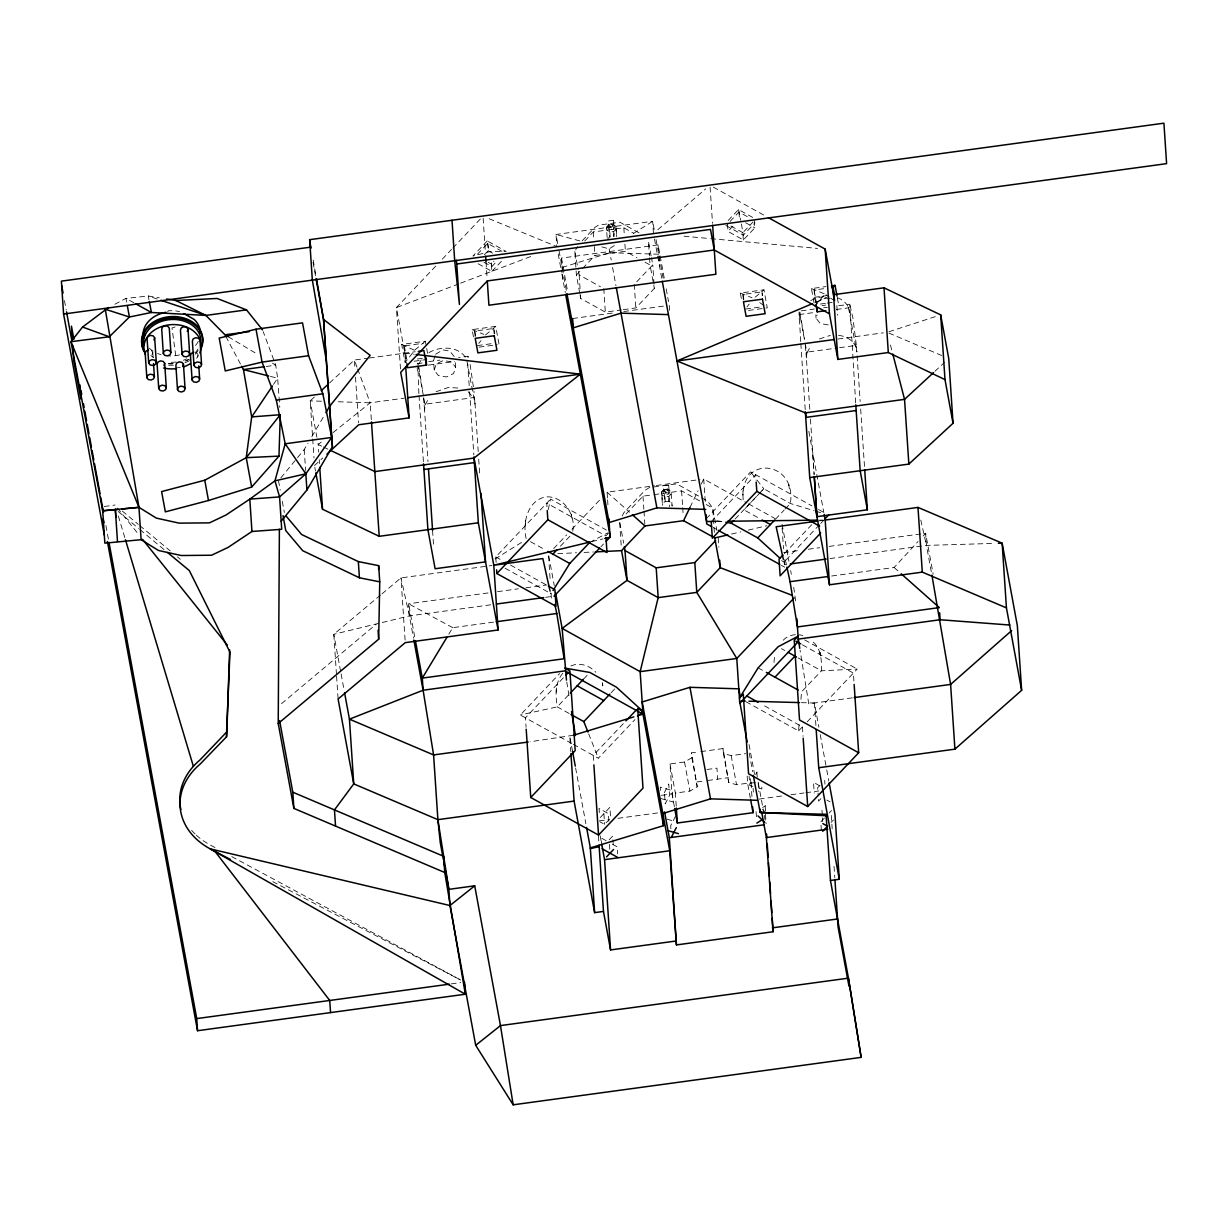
<?xml version="1.0" encoding="UTF-8"?>
<svg xmlns="http://www.w3.org/2000/svg" width="1228" height="1228" viewBox="0 0 1228 1228"><rect width="100%" height="100%" fill="white"/><g stroke="black" fill="none" stroke-linecap="round" stroke-linejoin="round"><path stroke-width="0.75" stroke-dasharray="5 3.75" d="M773.978 662.429L774.592 655.66M800.702 341.584L799.044 311.943M855.655 402.876L849.791 304.222L836.713 306.002M746.01 701.741L798.599 730.89L799.152 723.461M800.948 699.315L801.5 691.886L821.471 670.81L857.221 669.03L805.031 724.09M418.871 393.651L417.888 365.837L425.088 404.918L424.566 409.968L427.989 461.621M799.182 318.835L799.72 313.785L806.919 352.85L806.382 357.916L809.82 409.553M548.256 509.589L550.558 499.09L606.417 530.051M152.042 354.539L152.779 352.329L151.29 350.425M197.324 356.872L198.046 354.662L196.557 352.758M435.111 355.782L433.561 360.479L434.205 370.181L438.411 375.584L446.439 376.965L453.577 373.512L455.634 367.264L455.097 359.175M434.205 370.181L436.262 363.918L443.4 360.479L451.428 361.861L455.634 367.264M828.271 324.898L820.258 323.517L816.037 318.113L817.065 314.982M417.228 364.01L426.868 361.892M467.653 357.133L467.96 356.289L458.627 357.563M167.699 311.973L168.205 310.807L173.977 310.607L179.564 311.574M418.625 364.194L421.987 358.637M425.088 404.918L429.186 397.719M806.919 352.85L811.002 345.651M690.013 507.348L698.087 490.693M701.311 484.032L703.721 479.027L746.885 502.958M664.317 792.674L668.769 784.001L669.536 795.437L665.208 803.833L664.455 792.398M675.584 816.144L670.688 825.676L670.948 829.483M755.68 774.622L757.047 771.967M579.708 293.047L576.392 275.011L574.827 251.464L577.467 246.521M622.212 515.867L623.993 512.536L645.022 490.34L649.428 487.562L676.613 483.847L698.548 496.02M280.828 477.892L304.237 449.525L308.013 443.108M311.789 436.707L325.006 414.266M448.819 634.185L452.748 627.677L494.362 622.013M562.746 673.266C554.902 682.783 555.394 695.416 557.251 706.867L569.362 713.591M273.506 384.425L277.651 378.239L275.717 365.176L263.222 331.683M435.618 354.217L442.832 349.888L449.801 351.085L454.989 357.548M817.464 302.149L824.663 297.821L831.648 299.018L830.757 298.88M478.782 343.441L481.008 340.632M747.008 306.877L749.218 304.053M814.747 306.616L824.755 293.968L829.299 297.099M831.678 576.009L894.107 567.505L918.053 541.487M923.103 536.007L925.62 533.274L933.157 574.151M435.771 266.046L396.414 307.568L400.589 370.395M442.326 259.123L451.505 249.438M452.825 248.056L480.378 218.983M487.24 240.949L472.903 256.069L489.404 251.74L506.166 251.448L487.24 240.949L489.404 251.74M477.4 254.273L487.685 243.436L502.943 251.893M484.308 254.779L488.161 250.712L487.685 243.436M478.137 263.759L491.875 271.373L491.384 264.097L493.963 261.38M483.939 262.193L491.829 266.568L497.048 261.073M491.875 271.373L503.434 259.185M582.164 240.841L594.951 227.349L598.42 225.154L619.894 222.222L640.11 233.443M584.697 241.041L593.339 231.938L623.839 227.779L633.679 233.243M576.392 275.011L581.32 269.792M582.563 268.487L594.905 255.47L625.405 251.31L636.887 257.68M636.733 281.811L652.774 264.88L651.454 257.665M623.271 309.671L635.828 307.952L654.34 288.426L652.774 264.88M728.158 220.487L738.504 209.574L754.391 218.369M730.046 221.454L738.98 212.045L749.74 218.001M754.345 220.564L754.836 227.84L743.354 239.951L727.989 231.432L733.085 226.044M743.354 239.951L742.879 232.675L753.071 221.915M725.871 225.461L743.339 235.147L754.99 222.867M496.127 562.455L495.759 556.913L550.558 499.09M553.659 548.578L566.691 534.825M571.91 529.329L600.584 499.075M560.413 546.214L570.391 535.684M626.065 513.995L642.981 496.143L652.175 494.899M608.428 533.213L605.88 535.915L546.736 503.127L547.227 510.526M600.952 546.736L603.562 543.989M571.741 743.477L520.35 714.988L559.584 673.589M706.146 518.799L750.6 471.89L811.923 505.875M563.36 677.795L525.43 717.812L526.075 727.298M711.227 521.624L755.696 474.714L756.064 480.255M735.096 519.045L763.801 488.759L790.371 503.495L814.026 510.679M568.472 695.033L557.251 706.867L520.35 714.988M583.684 678.961L589.854 672.453M760.654 492.136L743.892 509.835L760.47 519.03M761.943 490.77L763.831 488.79L750.6 471.89M775.405 519.275L784.139 510.065M785.152 508.991L790.371 503.495C797.11 459.656 738.243 454.114 743.278 500.61M611.206 692.684L615.121 688.555M623.317 723.645L593.231 755.389L593.738 762.972M784.262 553.674L811.723 524.709M573.399 744.383L598.328 758.213L634.953 719.577M819.429 524.77L784.124 562.025L781.576 560.613M820.734 523.389L823.359 520.626M600.354 817.418L609.902 807.333L610.623 818.048L604.606 824.387L599.939 821.808M609.165 839.814L612.665 836.115L613.432 847.566M798.599 730.89L802.421 726.853L762.987 704.995M820.012 785.291L817.679 787.747L818.186 795.391M820.903 798.645L818.569 801.116L818.308 797.294M824.402 818.032L820.795 821.839L821.379 830.757M829.161 813.013L831.525 810.526M831.049 822.468L833.413 819.982M607.139 237.572L606.448 227.165C613.018 218.922 615.167 230.25 613.601 236.513M609.518 224.571L607.753 226.29L608.014 228.423L610.178 229.743L612.956 229.452L614.721 227.733L614.461 225.599M610.101 224.862L609.134 227.333L612.296 227.978L613.432 226.888L611.882 224.678M606.448 227.165L606.816 230.158L609.825 232L613.708 231.601L616.195 229.206L615.811 226.213L612.296 224.279M607.246 239.306L609.717 236.912L608.919 224.77L612.803 224.386M668.723 501.254L664.839 501.638L662.368 504.033L661.554 491.906C668.139 483.648 670.273 494.976 668.723 501.254L671.731 503.081L672.115 506.074L670.933 490.939L667.418 489.02M664.64 489.297L662.859 491.016L663.135 493.149L665.284 494.47L668.063 494.178L669.843 492.474L669.567 490.325M661.554 491.906L661.938 494.884L664.947 496.726L668.83 496.327L671.302 493.932L670.933 490.939M314.322 397.028L310.193 400.865L312.587 437.03M329.518 382.998L354.37 360.034L367.448 358.254M314.491 465.581L322.764 457.937M934.922 371.301L944.593 362.367M783.188 640.279C788.023 634.876 796.036 633.617 802.805 635.49M657.824 229.713L705.639 188.974M380.526 595.073L333.801 634.293L336.457 674.264M382 593.845L400.973 577.897L491.891 565.509M281.519 703.659L376.136 624.238M425.333 341.215L415.049 349.827L405.04 362.475L401.725 344.439L425.333 341.215L426.331 346.634M485.459 335.014L495.728 326.402L499.059 344.439M755.143 297.207L763.954 289.839L767.27 307.875L747.299 310.592M321.199 442.126L318.221 444.505L318.727 452.119M333.064 432.594L370.15 402.815L404.227 398.164M601.843 246.889L609.165 248.885L617.224 243.773M633.341 233.55L652.667 221.286L654.355 230.434M762.603 807.548L765.489 805.721M495.068 558.986L521.67 542.362M674.356 806.642L672.008 793.902L670.012 763.969L684.518 761.989L691.871 757.722L691.548 752.871L698.962 751.858M676.244 806.167L675.369 793.073L689.875 791.093L697.228 786.826L691.548 752.871M589.732 542.392L608.044 532.752M114.833 304.237L125.977 298.404L148.235 296.009L159.287 297.805M428.879 352.651C440.622 345.759 459.472 345.897 466.609 359.205L475.052 404.089M436.078 391.717L448.512 387.434L461.283 388.278M810.695 300.584L816.651 297.851L826.413 296.178M819.383 338.974L830.328 335.382M815.96 302.134L826.521 297.667M458.796 283.852L396.414 307.568L407.159 365.883M460.577 283.177L531.877 256.084M888.949 331.729L937.133 316.056M562.102 267.412L609.871 252.738M573.445 735.25L530.066 741.773M570.866 665.975C579.585 662.03 589.655 665.499 595.856 672.299M490.739 604.805L409.415 615.903L333.801 634.293L340.755 672.023M591.865 541.579L602.963 538.892M731.489 534.042L740.791 531.862M748.236 530.112L766.855 525.753M562.915 279.539L561.488 258.095L658.116 244.909L659.804 254.073M473.455 336.84L472.12 329.626L495.728 326.402M741.344 298.465L740.346 293.047L763.954 289.839M580.046 294.858L580.706 298.465L605.327 312.112L621.475 309.916M475.098 336.518L474.729 331.053L493.763 328.459L494.777 333.909M743.308 299.939L742.94 294.49L761.989 291.896L762.665 295.518M572.616 318.512L614.307 312.833M623.778 311.544L665.453 305.849M814.087 303.009L811.432 288.58L825.953 286.6M405.44 362.674L404.334 345.882L423.368 343.272M815.515 302.748L814.041 290.008L826.152 288.35M266.23 366.466L275.717 365.176L272.447 363.212M369.321 357.993L415.202 351.745M814.517 297.283L826.628 295.641M477.416 345.605L492.981 343.472M745.626 309.026L761.206 306.908M479.074 347.171L497.233 344.684M417.397 359.006L422.585 358.3M825.37 303.377L816.712 304.559L814.041 290.008M827.104 303.132L832.292 302.426M414.128 361.232L426.837 359.512M822.008 305.618L825.646 305.127M428.741 361.631L439.946 360.111M801.224 310.837L814.302 309.057M823.635 307.783L827.365 307.276M428.372 365.115L454.514 361.554M798.983 314.583L815.791 312.296M836.345 309.487L849.423 307.706M837.926 339.02L883.377 332.834M424.566 409.968L424.105 404.334L474.53 397.458L473.87 390.872M806.382 357.916L805.936 352.267L837.68 347.938M839.553 347.678L856.361 345.39L852.923 318.083L849.791 304.222M474.852 403.122L474.53 397.458M856.668 351.054L856.361 345.39M104.227 506.504L115.048 505.03M607.476 497.893L607.092 492.213L654.463 485.751M656.366 485.49L699.945 479.549M654.017 494.654L681.586 490.878L699.638 500.886M819.629 520.81L823.42 520.304M488.053 592.94L408.602 603.762L409.415 615.903L413.514 638.207M497.509 591.65L518.308 588.811M525.876 587.767L546.69 584.942M783.756 552.615L800.779 550.282M808.346 549.254L819.69 547.703M829.146 546.414L925.62 533.274L926.434 545.401L931.561 573.276M545.6 597.33L551.28 596.562L550.466 592.94M783.756 561.135L784.569 564.742L788.345 564.235M829.959 558.556L926.434 545.401L994.573 543.39M852.247 697.842L808.745 703.782L800.057 650.165M700.82 751.613L723.077 748.573L728.757 782.528L736.539 784.723L751.045 782.758L750.032 777.293M723.077 748.573L723.399 753.424L731.182 755.634L745.672 753.654M706.929 769.495L716.952 768.129L717.674 779.135M696.905 781.975L704.074 780.993M707.666 780.501L728.434 777.677M661.524 795.33L672.008 793.902M750.339 798.139L747.668 783.587L758.152 782.159L763.923 813.489M599.325 820.872L608.643 819.613M617.945 818.339L658.914 812.752M759.272 799.075L783.479 795.759M790.924 794.746L803.972 792.981M805.829 792.72L818.861 790.939M451.244 983.904L460.73 982.6M667.909 489.112L664.041 489.511L664.839 501.638M557.819 553.644L576.561 552.769M584.052 552.416L593.431 551.986M716.124 521.393L723.768 521.301M819.444 520.135L823.267 520.089M801.331 702.646L814.425 702.999L818.876 727.176M609.886 252.722L658.73 254.227L658.116 244.909M321.429 401.234L310.193 400.865L316.885 437.229M338.299 401.771L370.15 402.815L371.347 420.007M683.996 236.206L708.786 238.478M710.705 238.646L817.526 248.409M404.81 353.157L414.25 354.278M177.369 367.203L180.209 367.694M838.463 335.413C847.381 336.042 856.576 342.428 856.883 352.022L856.822 351.039M716.876 520.672L724.029 521.931M270.452 376.413L277.651 378.239L279.769 407.42M579.846 240.934L556.038 234.456L556.837 246.598L486.518 217.663M752.795 786.38L749.755 785.521L749.111 775.989M758.858 788.115L761.897 788.975L761.652 785.168M660.971 798.538L673.128 801.991L672.361 790.556L660.219 787.102L660.464 790.909M666.973 819.153L673.128 820.918M815.852 511.232L823.128 513.442M157.245 299.033L148.235 296.009L148.941 299.663M811.432 288.58L824.755 293.968M740.346 293.047L752.012 297.759M472.12 329.626L483.786 334.338M401.725 344.439L418.073 351.929M888.918 333.064L941.707 355.537M837.266 297.729C844.004 299.786 849.377 305.741 849.684 312.94M321.659 446.148L318.221 444.505L317.223 439.056M323.378 446.977L328.536 449.433M272.8 881.658L460.669 980.051M214.961 847.535L209.911 844.803A73.711 56.872 -3.8 0 1 196.342 835.209M231.785 856.607L461.16 980.266M452.748 627.677L408.602 603.762L415.11 639.067M713.314 187.117L766.732 216.727M745.611 222.728L754.836 227.84M742.879 232.675L727.498 224.156L727.989 231.432M645.099 262.239L650.026 264.956L654.34 288.426M578.48 271.311L579.155 274.918L600.492 286.753M488.161 250.712L492.735 253.26M488.33 262.393L491.384 264.097M818.539 509.528L823.497 512.291M748.543 503.864L775.098 518.584M706.192 504.524L712.762 508.162L716.86 530.435M713.345 527.61L716.676 529.452M781.407 565.341L784.723 567.167M804.647 639.895L857.221 669.03M802.452 644.838L853.383 673.067L854.013 682.553M781.422 648.614L784.769 650.472M798.108 657.87L821.471 670.81C821.701 659.958 821.21 647.386 811.278 640.571M133.929 302.794L125.977 298.404L126.668 302.119M530.496 541.671L544.925 549.668M758.121 667.848L764.783 671.547M495.759 556.913L502.344 560.551M510.556 565.11L546.69 585.142M505.076 568.226L551.08 593.723M819.797 785.843L813.519 782.359L814.225 793.058M826.874 800.073L830.082 801.853M606.141 840.704L601.336 838.033L601.92 846.952M612.48 844.219L617.177 846.829L617.653 853.967M701.587 497.724L707.65 501.131L712.762 508.162L714.358 532.369M228.239 336.748L257.711 354.385M830.803 298.158L835.332 301.29M759.718 302.625L764.246 305.772M468.129 391.732L473.808 398.271M122.309 511.063L138.273 524.341M139.716 525.538L170.201 550.865M177.446 556.898L180.347 559.308M118.21 511.493L138.518 528.362M139.977 529.575L164.629 550.067M894.107 567.505L899.756 572.509M607.092 492.213L629.534 512.199M762.665 809.651L765.351 812.245M117.427 508.008L137.736 533.351M467.96 356.289L468.497 357.287M417.535 363.166L418.073 364.163M225.845 336.441L240.795 364.609M588.657 733.807L598.328 758.213M356.995 367.157L354.37 360.034L354.999 369.551M357.655 368.953L370.15 402.815M118.333 516.006L124.903 537.925M799.904 312.112L804.432 338.636M890.453 344.991L892.326 352.252M920.8 520.073L926.434 545.401M409.415 615.903L400.973 577.897L405.271 642.628M785.337 559.876L786.519 565.325M467.853 365.008L467.653 364.041L469.51 389.89M738.504 209.574L740.791 220.334M418.809 366.957L422.601 390.688M848.425 307.138L855.624 346.204M837.358 297.974L838.356 303.393M808.838 431.366L823.804 512.552M742.94 294.49L743.953 299.939M782.082 524.126L788.929 561.288M790.648 570.59L791.323 574.305M793.718 587.306L795.821 602.288M820.243 734.605L826.413 768.068M826.751 769.925L828.808 781.085M764.261 815.331L765.627 822.699M660.142 255.9L664.532 279.708M666.205 288.856L668.569 301.674M656.044 239.583L658.73 254.227M659.083 256.115L663.458 279.877M749.08 744.582L754.56 774.331M654.478 238.907L661.938 279.355M749.218 753.056L752.641 771.644M651.116 255.854L648.461 241.425L649.412 255.915M731.182 755.634L736.539 784.723M723.399 753.424L728.757 782.528M609.165 248.885L611.237 260.06M612.572 267.382L615.949 285.694M691.871 757.722L697.228 786.826M684.518 761.989L689.875 791.093M670.012 763.969L675.369 793.073M574.827 251.464L578.158 269.515M619.894 522.729L623.655 543.144M561.488 258.095L567.551 291.051M557.712 243.62L556.038 234.456L652.667 221.286L653.465 233.427M559.062 250.942L566.599 291.803M558.187 253.92L561.564 272.217M561.902 274.059L565.294 292.525M548.793 555.946L554.273 585.664M600.17 835.808L601.52 843.129M572.524 751.229L569.777 736.355L570.79 751.582M575.61 767.961L585.879 823.727M474.729 331.053L475.727 336.518M426.669 348.43L427.666 353.848M404.334 345.882L407.005 360.418M313.017 262.27L315.734 277.021M314.813 467.407L315.489 471.045M341.108 673.896L343.886 688.985M278.495 480.731L280.214 490.079M282.286 501.3L284.359 512.521M64.455 300.599L66.189 309.978M105.9 525.553L108.678 540.627M313.201 260.075L316.118 276.76M741.436 224.033L743.339 235.147M470.124 364.47L473.455 387.342M491.231 262.853L491.829 266.568M566.768 681.97L569.47 698.609M602.334 683.075L602.764 685.777L602.441 682.968M175.742 355.613L171.981 327.907A7.291 5.633 -3.8 0 0 175.45 326.679M602.411 682.753L602.764 685.777M805.261 345.682L805.936 352.267M423.445 397.749L424.105 404.334M857.129 355.828L860.168 401.449M860.675 409.047L864.589 467.975M836.836 305.48L837.481 315.197M815.822 314.875L816.037 318.113M810.449 419.116L814.133 474.591L812.583 451.704M800.825 343.487L805.23 409.83M831.295 815.423L832.185 828.793M834.042 866.308L834.794 877.59M824.694 780.348L824.94 784.17M821.962 810.25L822.346 815.975M822.468 817.894L822.729 821.716M814.425 702.999L815.945 725.84M802.421 726.853L803.051 736.339M782.113 527.963L783.51 548.824M784.216 559.538L784.569 564.742M761.989 291.896L762.235 295.534M738.98 212.045L739.456 219.321M765.182 805.921L765.689 813.55M765.474 814.149L766.103 823.681M758.152 782.159L758.766 791.553M756.893 772.243L757.4 779.872M756.08 811.662L756.586 819.291M753.086 788.269L753.347 792.075M751.045 782.758L752.027 797.724M710.106 187.163L712.516 223.343M747.161 776.111L747.668 783.587M718.226 537.849L718.841 547.166M703.721 479.027L705.24 501.791M669.245 305.342L669.613 310.93M681.586 490.893L682.584 505.782M682.707 507.64L683.198 515.1M658.853 255.961L659.543 266.369M668.83 496.327L669.521 506.734M649.535 257.726L650.026 264.956M664.947 496.726L665.53 505.399M661.938 494.884L662.629 505.291M634.262 284.405L635.828 307.952M642.981 496.158L643.856 509.19M643.979 511.048L644.838 524.08M623.839 227.779L624.315 235.024M624.914 244.08L625.405 251.31M616.195 229.206L616.656 236.144M615.811 226.213L616.502 236.62M613.708 231.601L614.061 236.804M609.825 232L610.178 237.188M619.679 522.729L621.414 548.809M603.777 288.565L605.327 312.112M593.339 231.938L593.815 239.184M594.291 246.429L594.905 255.47M607.599 499.796L608.106 507.379M579.155 274.918L580.353 293.031M580.476 294.843L580.706 298.465M608.888 821.24L608.382 813.611L599.049 808.438L599.433 814.164M609.456 844.265L609.809 849.607M603.9 813.688L604.606 824.387M598.45 835.976L598.942 843.39M572.755 531.217C576.132 514.624 563.268 495.344 545.462 496.926C527.303 500.671 522.13 523.696 526.382 539.399M548.578 555.977L550.221 580.629M551.05 593.093L551.433 598.988M493.763 328.459L494.132 333.924M483.126 218.123L485.398 252.385M486.027 261.902L487.04 277.129M474.99 403.091L478.214 451.612M478.72 459.211L479.856 476.326M469.633 391.793L473.839 454.943M432.563 530.481L433.591 545.785M419.009 395.539L423.414 461.897M355.506 377.165L358.545 422.862M336.579 676.183L338.099 699.024M319.234 459.732L319.495 463.555M312.71 438.933L313.984 457.967M304.237 449.525L305.618 470.462M152.779 352.329L153.147 357.931M417.228 368.062L417.366 370.902M195.052 833.981A73.711 56.872 -3.8 0 1 191.445 830.128M198.414 355.644A28.689 22.135 -3.8 0 1 196.557 358.223M198.307 341.353A28.689 22.135 -3.8 0 1 194.623 346.496M179.411 354.923A28.689 22.135 -3.8 0 1 168.267 355.874M161.022 354.631A28.689 22.135 -3.8 0 1 157.629 353.464M153.04 351.101A28.689 22.135 -3.8 0 1 149.156 348.061M197.969 349.059A28.689 22.135 -3.8 0 1 195.052 352.85M186.717 358.837A28.689 22.135 -3.8 0 1 183.371 360.234M176.157 361.984A28.689 22.135 -3.8 0 1 168.681 362.245M153.469 357.455A28.689 22.135 -3.8 0 1 150.783 355.491M198.061 350.517A28.689 22.135 -3.8 0 1 195.145 354.309M188.406 359.466A28.689 22.135 -3.8 0 1 185.152 361.032M172.519 363.749A28.689 22.135 -3.8 0 1 168.773 363.703M189.388 359.205A30.593 23.608 -3.8 0 1 185.919 360.878M173.24 363.734A30.593 23.608 -3.8 0 1 168.451 363.718M189.48 360.664A30.593 23.608 -3.8 0 1 184.215 363.027M173.348 365.192A30.593 23.608 -3.8 0 1 168.543 365.161M525.492 520.503L525.415 524.648L525.492 520.503M556.345 687.972L556.269 692.116L556.345 687.972M742.986 490.939L742.909 495.084L742.986 490.939M665.223 489.588L664.087 490.693L665.637 492.904L668.539 491.614L668.37 490.248L665.223 489.588M613.586 220.395L608.044 220.963L608.428 226.704L613.969 226.136L613.586 220.395M668.692 485.121L663.166 485.689L663.55 491.446L669.076 490.878L668.692 485.121M789.051 485.72L788.76 484.692L789.389 488.744L789.051 485.72M571.557 515.284L571.266 514.256L571.895 518.308L571.557 515.284M820.12 653.081L819.843 652.037L820.473 656.09L820.12 653.081"/><path stroke-width="1.5" d="M107.404 541.471L197.539 1030.722L465.335 994.22L444.736 872.494L293.876 808.392L278.234 723.522L279.385 529.283M378.592 569.485L378.669 565.663L358.346 561.595L301.643 534.533L285.909 515.837M278.234 723.522L378.669 639.205L379.744 581.857L378.669 565.663M251.648 487.055L278.971 456.125L280.291 414.711L251.694 416.906L246.229 457.676L251.648 487.055L208.484 500.502L165.35 511.861L161.605 491.584L204.754 480.225L246.229 457.676L280.291 414.711M464.522 982.093L465.335 994.22L210.172 848.855A73.711 56.872 -3.8 0 1 200.256 764L226.704 736.585L229.621 649.98M226.412 736.631L229.974 652.145L189.327 570.59L167.53 552.477M153.945 340.002L154.667 337.792L153.178 335.873L150.353 335.397L147.836 336.61L147.099 338.821L148.711 363.089L150.2 364.992L153.04 365.483L155.557 364.271L156.278 362.06L154.667 337.792M148.711 363.089L149.448 360.878L151.965 359.666L154.789 360.157L156.278 362.06M146.823 377.641L147.544 375.43L150.062 374.218L152.901 374.693L154.39 376.612L153.653 378.823L151.136 380.035L148.312 379.544L146.823 377.641L145.211 353.372L145.932 351.162L148.45 349.934M163.324 353.48L164.045 351.285L166.563 350.057L169.403 350.548L170.892 352.451L170.155 354.662L167.637 355.874L164.813 355.399L163.324 353.48L161.712 329.211L162.434 327.001L164.951 325.788L167.791 326.28L169.28 328.183L170.892 352.451M163.969 365.514L164.69 363.304L163.201 361.4L160.377 360.909L157.859 362.122L157.123 364.332L158.734 388.601L160.223 390.519L163.063 390.995L165.58 389.783L166.302 387.572L164.69 363.304M158.734 388.601L159.471 386.39L161.989 385.178L164.828 385.669L166.302 387.572M187.301 331.36L188.022 329.15L186.533 327.231L183.709 326.755L181.191 327.968L180.455 330.178L182.066 354.447L183.555 356.35L186.395 356.841L188.912 355.629L189.634 353.418L188.022 329.15M182.066 354.447L182.803 352.236L185.321 351.024L188.145 351.515L189.634 353.418M182.726 366.466L183.448 364.271L181.959 362.352L179.135 361.876L176.617 363.089L175.88 365.299L177.492 389.568L178.981 391.471L181.821 391.962L184.338 390.75L185.06 388.539L183.448 364.271M177.492 389.568L178.229 387.357L180.746 386.145L183.571 386.636L185.06 388.539M193.993 365.422L194.73 363.212L197.248 361.984L200.072 362.475L201.561 364.378L200.824 366.589L198.307 367.817L195.482 367.325L193.993 365.422L192.382 341.138L193.103 338.928L195.636 337.715L198.46 338.207L199.949 340.11L201.561 364.378M192.09 379.959L192.827 377.748L195.344 376.536L198.184 377.027L199.657 378.93L198.936 381.14L196.419 382.353L193.579 381.877L192.09 379.959L190.478 355.69L191.215 353.48L193.732 352.267M595.304 551.894L621.537 550.666L644.961 525.952L683.566 520.687L690.013 507.348M671.455 837.112L676.336 827.595M325.942 412.669L329.718 406.253L370.165 355.368L323.547 319.433L316.072 278.863M281.181 521.194L306.923 489.987L332.404 446.716L323.547 319.433L316.44 278.618M446.854 637.439L422.294 678.102L423.107 690.228L433.591 754.928L437.889 819.659L440.269 842.669L443.369 859.477M553.045 590.545L569.746 563.468L589.732 542.392M272.462 385.976L251.694 416.906L243.436 369.567L241.67 366.251M308.596 355.736L262.071 362.091L225.261 370.948L219.198 338.068L256.023 329.211L302.533 322.857L308.596 355.736L322.841 393.789L331.698 437.444L305.849 473.808L279.57 496.91L249.806 499.121L225.983 515.023L209.451 522.867L179.15 523.143L156.34 518.109L138.964 507.333L70.978 341.706L82.568 327.047L108.463 307.568M416.139 354.508L580.337 374.156L474.039 458.059L493.794 565.248L498.092 629.979L405.271 642.628L338.099 699.024L353.741 783.894L437.889 819.659L448.865 889.348L449.939 905.527L475.696 1045.304L513.166 1104.816L861.135 1057.369L848.441 978.148L830.45 880.476L839.277 879.263L818.723 767.73L954.908 749.157L1021.635 690.336L1006.438 607.891L922.289 572.125L829.483 584.789L809.728 477.6L908.858 464.092L953.035 423.261L944.992 379.606L888.305 352.543L837.864 359.42L829.453 313.831L714.282 249.99L487.301 280.936L400.712 372.299L409.108 417.888L358.668 424.765L326.909 454.099M548.348 586.048L554.918 589.686L556.023 606.31L496.864 573.537L547.841 519.751L547.227 510.526M552.922 554.104L556.668 550.159M554.043 596.24L599.648 548.118M606.171 541.241L610.086 537.112L608.858 518.753M565.985 675.032L568.595 672.269M756.187 482.097L756.801 491.338L712.332 538.248L711.227 521.624M725.825 522.238L731.182 523.174L733.791 520.426M570.299 693.099L583.331 679.33M624.346 546.844L625.021 550.558L656.197 567.843L694.802 562.577L715.617 540.596M731.182 523.174L757.753 537.91L774.714 520.012M587.966 732.057L583.822 721.588L609.902 694.066M642.797 711.288L637.7 708.479L642.996 788.161L598.543 835.086L530.742 797.494L575.195 750.584L569.899 670.887L564.803 668.078L589.854 672.453L616.425 687.173L642.797 711.288L638.867 715.433M625.927 720.897L636.396 709.861M782.957 555.056L779.028 559.201L780.133 575.825L820.672 533.044M824.663 519.244L828.593 515.1M794.132 597.975L736.785 658.469L640.156 671.655L562.148 628.414L555.639 593.109M774.96 677.181L794.915 656.136M606.54 856.883L613.555 849.484M858.679 752.764L799.52 719.976L794.24 640.279L798.062 636.242L778.091 646.772L758.121 667.848L739.44 698.103L743.278 694.066L748.558 773.747L807.702 806.535L858.679 752.764L854.151 684.456M822.699 831.279L827.519 826.198L822.852 823.62M117.965 509.328L102.707 510.802L70.978 341.706L109.323 336.779L129.416 317.008L151.412 312.48L205.89 315.412L246.49 309.87L262.562 329.918M321.229 390.657L328.137 384.272M933.556 372.575L904.545 399.361L805.43 412.884L676.966 360.971L812.445 303.638M1011.657 630.609L950.61 684.426L854.151 697.581M832.108 287.812L835.04 285.356L837.035 296.178M513.166 1104.816L500.471 1025.595L474.714 885.818L449.939 905.527L210.172 848.855L230.48 859.493M475.696 1045.304L500.471 1025.595L848.441 978.148L861.135 1057.369M256.023 329.211L262.071 362.091L276.331 400.128L285.188 443.784L274.965 480.854L279.57 496.91L281.719 529.283L251.955 531.478L228.132 547.381L211.6 555.225L181.299 555.516L158.489 550.482L141.113 539.691L104.856 543.16L102.431 506.75L100.711 497.386M756.847 823.113L762.066 819.797M599.064 845.248L603.47 911.422L594.628 912.634L590.33 847.903L663.534 825.676L642.981 714.128L564.972 670.887L423.107 690.228L349.443 719.163L353.741 783.894L334.461 809.912L335.536 826.106M705.747 509.374L656.888 507.87L609.119 522.545L566.937 293.676M739.839 694.388L738.811 688.816L689.952 687.312L642.167 701.986L669.736 850.758L676.444 944.931L773.072 931.745L772.197 918.344M662.721 813.535L710.505 798.86L757.476 800.303M573.445 735.25L633.832 716.906M637.486 715.801L642.981 714.128L640.156 671.655L658.177 597.637L656.197 567.843M590.008 542.024L493.794 565.248L542.837 558.556L550.067 591.129M604.821 538.447L610.362 537.112L565.647 294.382M683.566 520.687L714.742 537.956L727.759 534.901M590.376 848.563L599.157 846.691M310.147 247.212L61.4 281.135L63.58 314.046L104.319 535.07M63.58 314.046L1166.6 163.646L1163.914 123.184L309.656 239.675L312.342 280.122L326.234 359.881L332.42 446.716M452.011 220.257L454.698 260.704L459.441 304.467L456.755 264.005L710.49 229.406L714.282 249.99M831.402 285.848L835.04 285.356M264.327 366.727L243.436 369.567L268.656 375.968M418.656 351.269L423.86 350.563L426.53 365.1L407.496 367.709L407.251 364.056M833.551 294.689L884.006 287.812L940.694 314.89L948.737 358.53L953.035 423.261M815.852 304.559L817.203 311.835L825.845 310.653M276.331 400.128L322.841 393.789M408.018 397.642L580.337 374.156M676.966 360.971L834.15 339.542M331.698 437.444L285.188 443.784L305.849 473.808L274.965 480.854L249.806 499.121L251.955 531.478M474.039 458.059L374.924 471.583L330.255 450.246M102.707 510.802L138.964 507.333L141.113 539.691M423.906 469.48L474.346 462.603M805.737 417.413L856.162 410.536M315.826 472.857L322.534 509.236L379.222 536.314L478.337 522.79L473.962 456.862M864.712 469.879L867.367 509.804L816.927 516.681L814.271 476.51L816.896 516.435M817.741 521.071L776.127 526.751L783.357 559.323M829.483 584.789L825.185 520.058L917.991 507.41L1002.14 543.16L1017.337 625.605L1021.635 690.336M496.419 604.038L543.712 597.591M790.233 563.974L826.168 559.078M496.25 621.752L556.775 613.493L564.159 658.745L422.294 678.102L415.448 640.924M786.918 567.152L790.065 581.688L827.902 576.531M1009.8 625.037L940.126 619.741L798.261 639.082L799.75 648.323M226.136 732.579L199.995 759.948A73.711 56.872 -3.8 0 0 180.884 809.544M528.163 742.034L433.591 754.928L349.443 719.163L344.577 692.761M437.889 819.659L574.09 801.086L570.928 753.485M674.679 808.454L677.365 823.006L753.025 812.69L752.657 807.072M676.444 944.931L669.321 837.726L764.062 824.802M675.738 941.047L610.562 949.935L604.56 859.646L669.736 850.758M773.072 931.745L766.364 837.573L827.825 829.192M474.714 885.818L448.865 889.348L444.045 863.207M772.366 927.861L837.542 918.974M197.539 1030.722L196.741 1018.595L449.341 984.165M166.655 299.003L175.865 300.507L205.89 315.412L224.97 334.783L249.407 331.621M121.787 508.975L138.964 507.333L105.27 309.226L129.416 317.008L127.359 305.833M175.865 300.507L217.11 298.465L246.49 309.87M246.229 457.676L278.971 456.125M998.364 543.267L1002.14 543.16L1006.438 607.891M716.124 521.393L706.545 521.501L662.276 281.212M727.59 521.255L817.526 520.15M741.482 701.004L745.227 701.111M748.957 701.203L799.459 702.585M667.986 314.598L621.015 313.155L573.23 327.845L572.616 318.512M826.152 815.745L760.163 812.491L753.317 775.359M283.008 515.622L285.771 530.573L302.733 550.712L359.42 577.789L379.744 581.857M667.725 830.604L678.455 833.643M160.853 300.246L205.89 315.412M82.568 327.047L109.323 336.779M791.937 595.258L720.207 567.658L714.742 537.956M184.047 313.631L194.285 319.526A28.689 22.135 -3.8 0 1 200.379 332.803M279.585 720.529L292.801 792.198L443.661 856.315L444.736 872.494M768.406 217.648L825.155 249.1L834.564 300.154M756.801 491.338L819.644 526.167M762.127 519.951L770.416 524.54M711.687 526.689L706.714 523.926L706.085 514.578M718.334 530.373L779.749 564.419M795.882 641.2L800.81 643.933M788.1 652.314L796.45 656.949M547.841 519.751L606.985 552.539L606.003 537.757M135.51 303.684L151.412 312.48L149.294 301.505M548.056 551.449L569.746 563.468M766.333 672.391L798.185 690.059M746.563 695.877L758.06 702.262M577.191 685.823L603.731 700.528M570.974 714.466L583.822 721.588M602.042 848.748L617.899 857.528M224.97 334.783L228.239 336.748M901.168 573.768L939.313 607.599L797.448 626.94L790.065 581.688M632.343 514.701L644.961 525.952M757.753 537.91L779.964 558.218M758.029 815.929L764.768 822.392M142.509 539.307L227.318 645.114M214.562 850.85L329.733 1000.467L330.547 1012.609M125.456 539.752L193.379 766.349M892.802 354.063L904.545 399.361L908.858 464.092M554.81 604.406L556.775 613.493M931.899 575.134L950.61 684.426L954.908 749.157M834.411 294.689L833.075 287.413L837.864 359.42M867.367 509.804L860.168 470.723L855.778 404.795M805.43 412.884L806.121 416.584M824.141 514.425L825.185 520.058M829.146 782.942L834.979 814.548L839.277 879.263M848.978 986.222L838.079 927.063L834.917 879.478M761.636 811.908L766.364 837.573M739.609 700.958L747.161 741.896M750.676 799.95L753.025 812.69M616.287 287.521L656.888 507.87M689.952 687.312L710.505 798.86M621.537 550.666L627.001 580.368L658.177 597.637L696.783 592.372L720.207 567.658L719.715 560.198M664.578 811.923L669.321 837.726M601.858 844.971L604.56 859.646M603.47 911.422L610.562 949.935M572.524 751.229L575.272 766.103M586.57 827.457L590.33 847.903M574.09 801.086L594.628 912.634M478.337 522.79L498.092 629.979M413.867 640.064L423.107 690.228M204.754 480.225L208.484 500.502M73.864 339.266L71.454 326.157L72.391 340.294M61.692 285.602L63.073 293.108M66.527 311.851L71.715 339.972M81.033 390.581L81.723 394.326M83.443 403.69L84.133 407.45M84.824 411.196L86.559 420.559M87.249 424.305L88.969 433.668M89.659 437.429L91.379 446.792M92.069 450.538L93.804 459.901M94.495 463.647L100.021 493.625M102.784 508.638L103.474 512.398M109.016 542.469L196.741 1018.595M103.244 518.891L103.935 522.652M566.461 680.128L562.148 628.414L627.001 580.368L625.021 550.558M571.557 711.549L575.456 735.587M456.34 260.198L456.755 264.005M371.47 421.91L379.222 536.314M115.862 517.172L115.309 509.083L117.474 541.441M940.694 314.89L944.992 379.606M939.666 612.803L940.126 619.726M917.991 507.41L922.289 572.125M884.006 287.812L888.305 352.543M825.155 249.1L829.453 313.831M816.958 308.197L817.203 311.835M805.353 411.718L809.728 477.6M830.45 880.476L826.045 814.302L760.163 812.491L759.932 809.037M816.19 729.647L818.723 767.73M796.911 618.759L798.415 641.507L739.778 703.383L736.785 658.469L696.783 592.372L694.802 562.577M803.173 738.228L807.702 806.535M766.594 834.119L766.855 837.941M767.224 843.682L768.114 857.083M768.498 862.839L769.388 876.239M769.772 881.98L770.539 893.462M771.046 901.122L771.813 912.604M712.639 225.246L715.893 274.258L488.913 305.219L487.301 280.936M676.367 808.039L677.365 823.006M662.644 812.245L663.534 825.676M593.876 764.875L598.543 835.086M526.198 729.186L530.742 797.494M485.659 256.192L486.027 261.902M496.619 569.838L496.864 573.537M480.992 493.426L485.536 561.871L435.111 568.748L427.912 529.667L423.537 463.785M426.055 357.824L426.53 365.1M428.511 469.265L432.563 530.481M405.7 366.481L409.108 417.888M378.07 630.21L378.669 639.205M358.346 561.595L359.42 577.789M323.547 319.433L326.234 359.881M319.74 467.361L322.534 509.236M305.741 472.381L306.923 489.987M292.801 792.198L293.876 808.392M198.798 365.867L199.657 378.93M153.515 363.534L154.39 376.612M79.989 384.963L80.941 399.085L73.68 359.727L72.744 345.59M145.533 354.8A28.689 22.135 -3.8 0 1 172.288 324.591A28.689 22.135 -3.8 0 1 199.796 352.927M190.248 363.703A28.689 22.135 -3.8 0 1 183.801 366.819M176.602 368.569A28.689 22.135 -3.8 0 1 163.631 368.016M143.062 334.783A28.689 22.135 -3.8 0 1 165.857 312.265M143.691 338.253A28.689 22.135 -3.8 0 1 144.919 333.97M143.86 345.482A28.689 22.135 -3.8 0 1 170.078 319.587A28.689 22.135 -3.8 0 1 200.885 340.632M144.121 351.622A30.593 23.608 -3.8 0 1 171.935 317.991A30.593 23.608 -3.8 0 1 200.594 349.673M144.014 350.164A30.593 23.608 -3.8 0 1 170.845 316.594A30.593 23.608 -3.8 0 1 201.177 346.757M494.255 335.751L475.205 338.345L477.892 352.881L496.941 350.287L494.255 335.751M762.465 299.171L743.431 301.766L746.117 316.317L765.151 313.708L762.465 299.171M310.761 248.133L309.656 239.675L310.761 248.133"/></g></svg>
